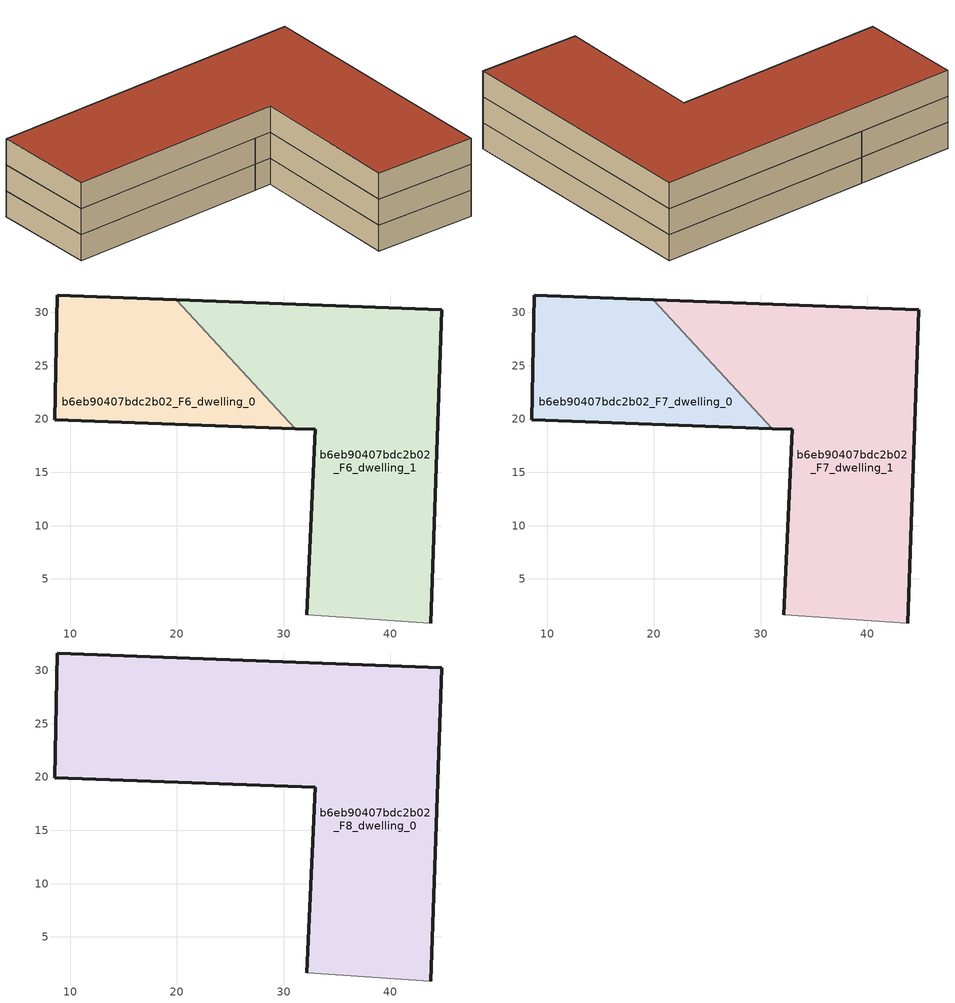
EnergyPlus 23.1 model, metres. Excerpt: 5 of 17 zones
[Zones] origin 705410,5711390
b6eb90407bdc2b02_F6_dwelling_0
 floor to b6eb90407bdc2b02_F5_dwelling_0 (EU_floor_Construction): 31.08,19.1 19.94,31.21 8.79,31.63 8.54,19.94 z18
 wall outside (EU_wall_Construction): 31.08,19.1 8.54,19.94 8.8,31.63 19.94,31.21 z18:21
 wall to b6eb90407bdc2b02_F6_dwelling_1 (EU_wall_Construction): 19.94,31.2 31.08,19.1 z18:21
b6eb90407bdc2b02_F6_dwelling_1
 floor to b6eb90407bdc2b02_F5_dwelling_1 (EU_floor_Construction): 43.79,0.87 44.83,30.26 19.94,31.21 31.08,19.1 32.97,19.03 32.17,1.66 z18
 wall outside (EU_wall_Construction): 19.94,31.21 44.83,30.26 43.79,0.87 / 32.17,1.66 32.97,19.03 31.08,19.1 z18:21
 wall adiabatic (EU_wall_Construction): 43.79,0.87 32.17,1.66 z18:21
b6eb90407bdc2b02_F7_dwelling_0
 floor to b6eb90407bdc2b02_F6_dwelling_0 (EU_floor_Construction): 31.08,19.1 19.94,31.21 8.79,31.63 8.54,19.94 z21
 wall outside (EU_wall_Construction): 31.08,19.1 8.54,19.94 8.8,31.63 19.94,31.21 z21:24
 wall to b6eb90407bdc2b02_F7_dwelling_1 (EU_wall_Construction): 19.94,31.2 31.08,19.1 z21:24
b6eb90407bdc2b02_F7_dwelling_1
 floor to b6eb90407bdc2b02_F6_dwelling_1 (EU_floor_Construction): 43.79,0.87 44.83,30.26 19.94,31.21 31.08,19.1 32.97,19.03 32.17,1.66 z21
 wall outside (EU_wall_Construction): 19.94,31.21 44.83,30.26 43.79,0.87 / 32.17,1.66 32.97,19.03 31.08,19.1 z21:24
 wall adiabatic (EU_wall_Construction): 43.79,0.87 32.17,1.66 z21:24
b6eb90407bdc2b02_F8_dwelling_0
 floor to b6eb90407bdc2b02_F7_dwelling_0 (EU_floor_Construction): 31.08,19.1 19.94,31.21 8.79,31.63 8.54,19.94 z24
 floor to b6eb90407bdc2b02_F7_dwelling_1 (EU_floor_Construction): 43.79,0.87 44.83,30.26 19.94,31.21 31.08,19.1 32.97,19.03 32.17,1.66 z24
 wall outside (EU_wall_Construction): 32.17,1.66 32.97,19.03 8.54,19.94 8.8,31.63 44.83,30.26 43.79,0.87 z24:27
 wall adiabatic (EU_wall_Construction): 43.79,0.87 32.17,1.66 z24:27
 roof outside (EU_roof_Construction): 44.83,30.26 43.79,0.87 32.17,1.66 32.97,19.03 8.54,19.94 8.8,31.63 z27
[Building]
EU S2 Campaign: North Axis=0; Terrain=City; Solar Distribution=FullExterior
[Site:Location]
London: Latitude=51.5; Longitude=-0.5; Time Zone=0; Elevation=25
[SizingPeriod:WeatherFileDays]
AnnualSizingPeriod: Begin Month=1; Begin Day of Month=1; End Month=12; End Day of Month=31; Day of Week for Start Day=Monday; Use Weather File Daylight Saving Period=No; Use Weather File Rain and Snow Indicators=No
[MATERIAL]
EU_InternalMass_Material: Roughness=MediumRough; Thickness=0.1; Conductivity=1; Density=1800; Specific Heat=900; Thermal Absorptance=0.9; Solar Absorptance=0.7; Visible Absorptance=0.7
[MATERIAL:NOMASS] Roughness=MediumRough; Thermal Absorptance=0.9; Solar Absorptance=0.7; Visible Absorptance=0.7
Name | Thermal Resistance
EU_wall_NoMass | 1.04674
EU_roof_NoMass | 4.32442
EU_floor_NoMass | 2.04616
[CONSTRUCTION]
EU_wall_Construction: EU_wall_NoMass
EU_roof_Construction: EU_roof_NoMass
EU_floor_Construction: EU_floor_NoMass
EU_InternalMass_Construction: EU_InternalMass_Material
[ZONE] Type=1; Multiplier=1; Ceiling Height=autocalculate; Floor Area=autocalculate; Part of Total Floor Area=Yes
Name | Volume
b6eb90407bdc2b02_F6_dwelling_0; b6eb90407bdc2b02_F7_dwelling_0 | 590.855
b6eb90407bdc2b02_F8_dwelling_0 | 1869.36
b6eb90407bdc2b02_F6_dwelling_1; b6eb90407bdc2b02_F7_dwelling_1 | 1278.5
[INTERNALMASS] Construction=EU_InternalMass_Construction
Name | Zone or ZoneList | Surface Area
b6eb90407bdc2b02_F6_dwelling_0_EU_InternalMass | b6eb90407bdc2b02_F6_dwelling_0 | 196.952
b6eb90407bdc2b02_F6_dwelling_1_EU_InternalMass | b6eb90407bdc2b02_F6_dwelling_1 | 426.164
b6eb90407bdc2b02_F7_dwelling_0_EU_InternalMass | b6eb90407bdc2b02_F7_dwelling_0 | 196.952
b6eb90407bdc2b02_F7_dwelling_1_EU_InternalMass | b6eb90407bdc2b02_F7_dwelling_1 | 426.164
b6eb90407bdc2b02_F8_dwelling_0_EU_InternalMass | b6eb90407bdc2b02_F8_dwelling_0 | 623.127
[OTHEREQUIPMENT] Fuel Type=Electricity; Design Level Calculation Method=Watts/Area; Power per Zone Floor Area=1; Fraction Latent=0; Fraction Radiant=0; Fraction Lost=0; Carbon Dioxide Generation Rate=0; EndUse Subcategory=EU_Step8_InternalGains
Name | Zone or ZoneList or Space or SpaceList | Schedule
EU_Step8_InternalGain_b6eb90407bdc2b02_F6_dwelling_0_f000 | b6eb90407bdc2b02_F6_dwelling_0 | EU_Step8_GainSchedule_b6eb90407bdc2b02_F6_dwelling_0_f000
EU_Step8_InternalGain_b6eb90407bdc2b02_F6_dwelling_1_f000 | b6eb90407bdc2b02_F6_dwelling_1 | EU_Step8_GainSchedule_b6eb90407bdc2b02_F6_dwelling_1_f000
EU_Step8_InternalGain_b6eb90407bdc2b02_F7_dwelling_0_f000 | b6eb90407bdc2b02_F7_dwelling_0 | EU_Step8_GainSchedule_b6eb90407bdc2b02_F7_dwelling_0_f000
EU_Step8_InternalGain_b6eb90407bdc2b02_F7_dwelling_1_f000 | b6eb90407bdc2b02_F7_dwelling_1 | EU_Step8_GainSchedule_b6eb90407bdc2b02_F7_dwelling_1_f000
EU_Step8_InternalGain_b6eb90407bdc2b02_F8_dwelling_0_f000 | b6eb90407bdc2b02_F8_dwelling_0 | EU_Step8_GainSchedule_b6eb90407bdc2b02_F8_dwelling_0_f000
[ZONEVENTILATION:DESIGNFLOWRATE] Schedule=EU_AlwaysOn; Design Flow Rate Calculation Method=AirChanges/Hour; Air Changes per Hour=0.488719; Ventilation Type=Natural; Fan Pressure Rise=0; Fan Total Efficiency=1; Constant Term Coefficient=1; Temperature Term Coefficient=0; Velocity Term Coefficient=0; Velocity Squared Term Coefficient=0; Minimum Indoor Temperature=-100; Maximum Indoor Temperature=100; Delta Temperature=-100; Minimum Outdoor Temperature=-100; Maximum Outdoor Temperature=100; Maximum Wind Speed=40
Name | Zone or ZoneList or Space or SpaceList
EU_ConstantAir_b6eb90407bdc2b02_F6_dwelling_0 | b6eb90407bdc2b02_F6_dwelling_0
EU_ConstantAir_b6eb90407bdc2b02_F6_dwelling_1 | b6eb90407bdc2b02_F6_dwelling_1
EU_ConstantAir_b6eb90407bdc2b02_F7_dwelling_0 | b6eb90407bdc2b02_F7_dwelling_0
EU_ConstantAir_b6eb90407bdc2b02_F7_dwelling_1 | b6eb90407bdc2b02_F7_dwelling_1
EU_ConstantAir_b6eb90407bdc2b02_F8_dwelling_0 | b6eb90407bdc2b02_F8_dwelling_0
[HVACTEMPLATE:ZONE:IDEALLOADSAIRSYSTEM] System Availability Schedule=EU_AlwaysOn; Maximum Heating Supply Air Temperature=50; Minimum Cooling Supply Air Temperature=13; Maximum Heating Supply Air Humidity Ratio=0.0156; Minimum Cooling Supply Air Humidity Ratio=0.0077; Heating Limit=NoLimit; Cooling Limit=NoLimit; Heating Availability Schedule=EU_AlwaysOn; Cooling Availability Schedule=EU_CoolingOff; Dehumidification Control Type=ConstantSensibleHeatRatio; Cooling Sensible Heat Ratio=0.7; Dehumidification Setpoint=60; Humidification Control Type=None; Humidification Setpoint=30; Outdoor Air Method=None; Outdoor Air Flow Rate per Person=0.00944; Outdoor Air Flow Rate per Zone Floor Area=0; Outdoor Air Flow Rate per Zone=0; Demand Controlled Ventilation Type=None; Outdoor Air Economizer Type=NoEconomizer; Heat Recovery Type=None; Sensible Heat Recovery Effectiveness=0.7; Latent Heat Recovery Effectiveness=0.65
Name | Template Thermostat
b6eb90407bdc2b02_F6_dwelling_0 | EU_HeatOnly_b6eb90407bdc2b02_F6_dwelling_0
b6eb90407bdc2b02_F6_dwelling_1 | EU_HeatOnly_b6eb90407bdc2b02_F6_dwelling_1
b6eb90407bdc2b02_F7_dwelling_0 | EU_HeatOnly_b6eb90407bdc2b02_F7_dwelling_0
b6eb90407bdc2b02_F7_dwelling_1 | EU_HeatOnly_b6eb90407bdc2b02_F7_dwelling_1
b6eb90407bdc2b02_F8_dwelling_0 | EU_HeatOnly_b6eb90407bdc2b02_F8_dwelling_0
[SIZING:ZONE] Zone Cooling Design Supply Air Temperature Input Method=SupplyAirTemperature; Zone Cooling Design Supply Air Temperature=13; Zone Heating Design Supply Air Temperature Input Method=SupplyAirTemperature; Zone Heating Design Supply Air Temperature=50; Zone Cooling Design Supply Air Humidity Ratio=0.008; Zone Heating Design Supply Air Humidity Ratio=0.008; Cooling Design Air Flow Method=DesignDay; Cooling Design Air Flow Rate=0; Cooling Minimum Air Flow per Zone Floor Area=0.000762; Cooling Minimum Air Flow=0; Cooling Minimum Air Flow Fraction=0.2; Heating Design Air Flow Method=DesignDay; Heating Design Air Flow Rate=0; Heating Maximum Air Flow per Zone Floor Area=0.002032; Heating Maximum Air Flow=0.141576; Heating Maximum Air Flow Fraction=0.3; Account for Dedicated Outdoor Air System=No; Dedicated Outdoor Air System Control Strategy=NeutralSupplyAir; Dedicated Outdoor Air Low Setpoint Temperature for Design=autosize; Dedicated Outdoor Air High Setpoint Temperature for Design=autosize; Zone Load Sizing Method=Sensible Load Only No Latent Load; Zone Latent Cooling Design Supply Air Humidity Ratio Input Method=HumidityRatioDifference; Zone Cooling Design Supply Air Humidity Ratio Difference=0.005; Zone Latent Heating Design Supply Air Humidity Ratio Input Method=HumidityRatioDifference; Zone Humidification Design Supply Air Humidity Ratio Difference=0.005
b6eb90407bdc2b02_F6_dwelling_0; b6eb90407bdc2b02_F6_dwelling_1; b6eb90407bdc2b02_F7_dwelling_0; b6eb90407bdc2b02_F7_dwelling_1; b6eb90407bdc2b02_F8_dwelling_0
[SCHEDULE:CONSTANT]
Name | Hourly Value
EU_AlwaysOn | 1
EU_CoolingOff | 0
[SCHEDULE:FILE] Column Number=1; Rows to Skip at Top=0; Number of Hours of Data=8760; Column Separator=Comma; Interpolate to Timestep=No; Minutes per Item=60; Adjust Schedule for Daylight Savings=Yes
Name | File
EU_Step8_GainSchedule_b6eb90407bdc2b02_F6_dwelling_0_f000 | ../../schedules/b6eb90407bdc2b02/b6eb90407bdc2b02_F6_dwelling_0_f000_gain.csv
EU_Step8_GainSchedule_b6eb90407bdc2b02_F6_dwelling_1_f000 | ../../schedules/b6eb90407bdc2b02/b6eb90407bdc2b02_F6_dwelling_1_f000_gain.csv
EU_Step8_GainSchedule_b6eb90407bdc2b02_F7_dwelling_0_f000 | ../../schedules/b6eb90407bdc2b02/b6eb90407bdc2b02_F7_dwelling_0_f000_gain.csv
EU_Step8_GainSchedule_b6eb90407bdc2b02_F7_dwelling_1_f000 | ../../schedules/b6eb90407bdc2b02/b6eb90407bdc2b02_F7_dwelling_1_f000_gain.csv
EU_Step8_GainSchedule_b6eb90407bdc2b02_F8_dwelling_0_f000 | ../../schedules/b6eb90407bdc2b02/b6eb90407bdc2b02_F8_dwelling_0_f000_gain.csv
